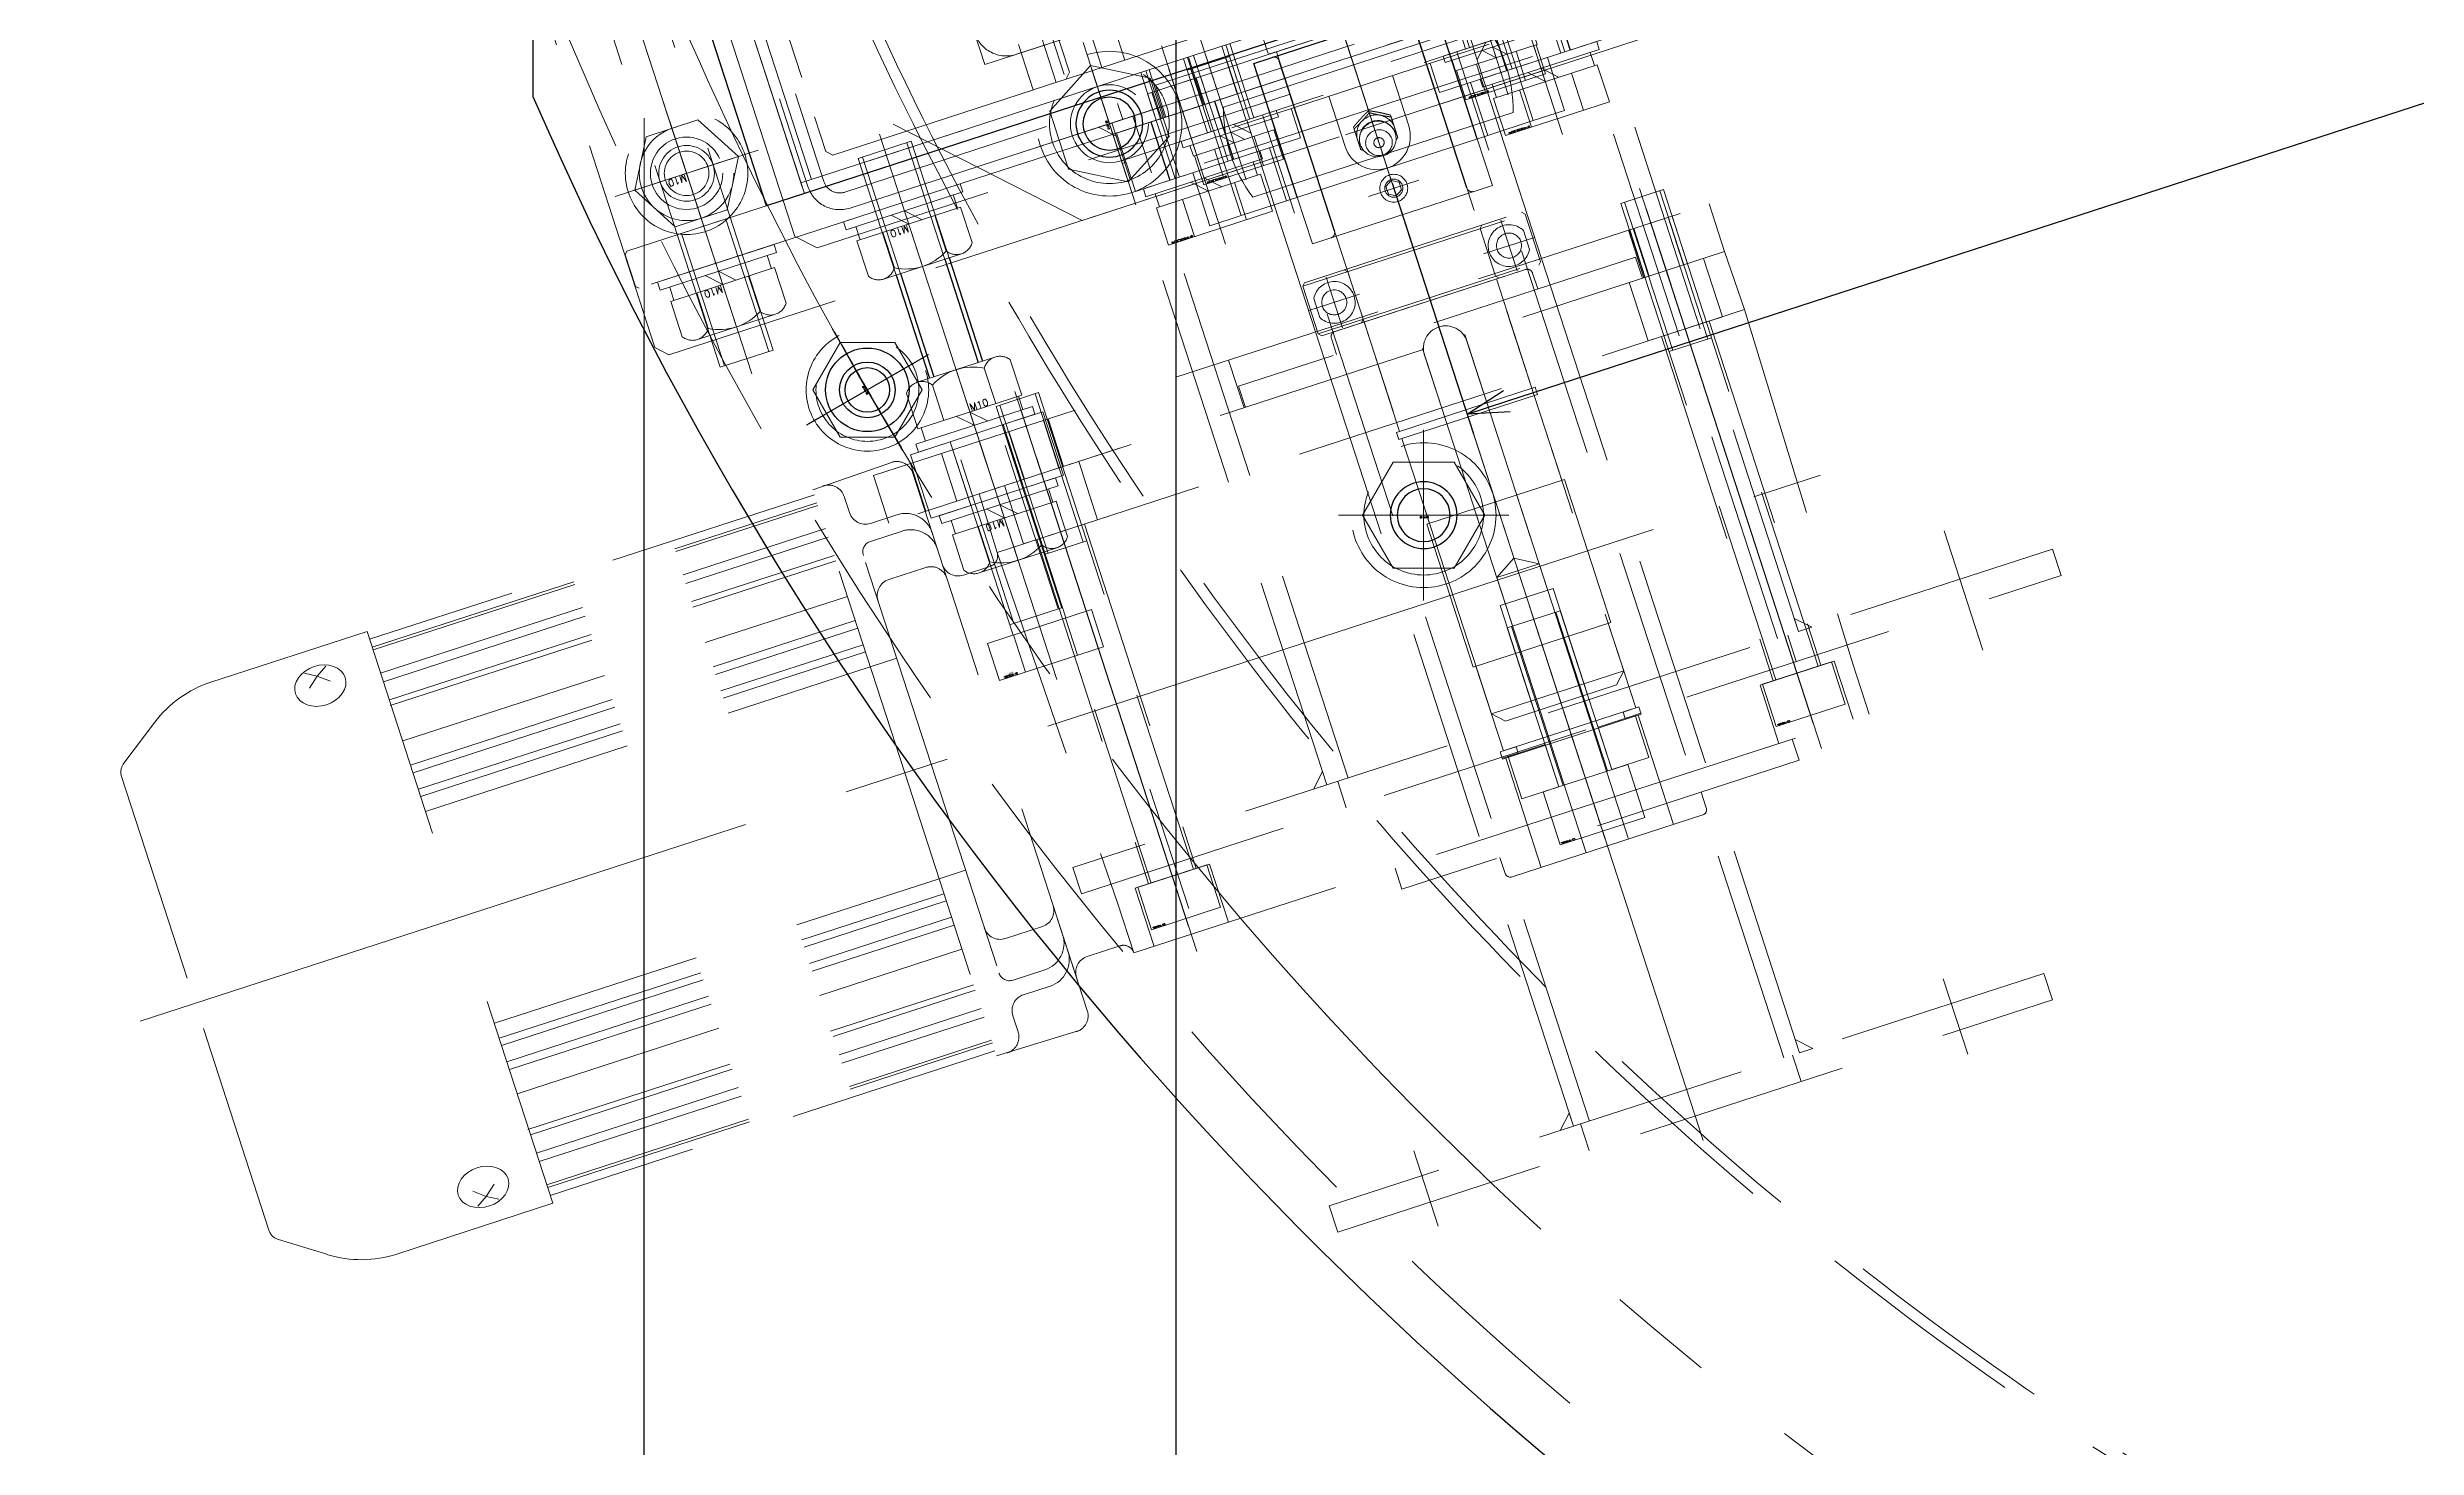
# Model space of a CAD drawing. Header units: millimetres. Extents: x -16130 to 36813, y -8099 to 27484.
# Drawn here: x 29394.3 to 29819.9, y 15422.7 to 15674.2 of the extents above; entities that cross this region are included whole.
import ezdxf

# ---------------------------------------------------------------- set-up
doc = ezdxf.new("R2010")
doc.units = ezdxf.units.MM
doc.header["$LTSCALE"] = 6
doc.header["$PDMODE"] = 99
doc.header["$PDSIZE"] = 1
doc.linetypes.add('CENTER2', pattern=[28.575, 19.05, -3.175, 3.175, -3.175])
doc.linetypes.add('HIDDEN', pattern=[9.525, 6.35, -3.175])
for name, color, linetype, lineweight in [('01_NORMAL', 7, 'Continuous', 25), ('04_HIDDEN', 2, 'HIDDEN', 13), ('05_CENTER', 4, 'CENTER2', 13), ('08_DIM', 3, 'Continuous', 13)]:
    doc.layers.add(name, color=color, linetype=linetype, lineweight=lineweight)
doc.layers.add('10_DRAFT', color=8, linetype='Continuous', lineweight=0, plot=False)
doc.layers.add('HIDDEN', color=3, linetype='HIDDEN')
doc.styles.add('KSS_TXT', font='txt.shx', dxfattribs={"bigfont": 'extfont2.shx'})
doc.styles.add('KSS_TXT_L', font='txt.shx', dxfattribs={"height": 3, "bigfont": 'extfont2.shx'})
doc.dimstyles.new('KSS_DIM', dxfattribs={"dimtxt": 3, "dimasz": 2.5, "dimexe": 1.25, "dimexo": 0.625, "dimtad": 1, "dimdsep": 46, "dimtxsty": 'KSS_TXT', "dimblk": 'OPEN30', "dimcen": 0, "dimazin": 2, "dimtfac": 0.75, "dimtmove": 0, "dimatfit": 3, "dimldrblk": 'OPEN30', "dimfxl": 1, "dimtolj": 1, "dimarcsym": 0})

# ---------------------------------------------------------------- blocks, each defined once
blk = doc.blocks.new('A$C491655AE_1_1_1_1')
at = {"color": 0, "linetype": 'CENTER2'}
for p, q in [((0, -12.64), (0, 12.64)), ((-12.64, 0), (12.64, 0))]:
    blk.add_line(p, q, dxfattribs=at)
at = {"color": 0}
for p, q in [((-9.81, 0), (-4.91, 8.5)), ((-4.91, 8.5), (4.91, 8.5)), ((4.91, 8.5), (9.81, 0)), ((-4.91, -8.5), (-9.81, 0)), ((9.81, 0), (4.91, -8.5)), ((4.91, -8.5), (-4.91, -8.5))]:
    blk.add_line(p, q, dxfattribs=at)
for radius in [11, 9.25]:
    blk.add_circle((0, 0), radius, dxfattribs=at)
at = {"layer": '10_DRAFT', "style": 'KSS_TXT_L'}
blk.add_text('BT-M10', height=0.3, dxfattribs=at).set_placement((-0.7, -0.54))
blk = doc.blocks.new('A$C285C78E6_1_1_1_1')
at = {"color": 0, "linetype": 'CENTER2'}
for p, q in [((0, -15.31), (0, 15.31)), ((-15.31, 0), (15.31, 0))]:
    blk.add_line(p, q, dxfattribs=at)
at = {"color": 0}
for p, q in [((-10.97, 0), (-5.48, 9.5)), ((-5.48, 9.5), (5.48, 9.5)), ((5.48, 9.5), (10.97, 0)), ((-5.48, -9.5), (-10.97, 0)), ((10.97, 0), (5.48, -9.5)), ((5.48, -9.5), (-5.48, -9.5))]:
    blk.add_line(p, q, dxfattribs=at)
for radius in [13, 10.75]:
    blk.add_circle((0, 0), radius, dxfattribs=at)
at = {"layer": '10_DRAFT', "style": 'KSS_TXT_L'}
blk.add_text('BT-M12', height=0.3, dxfattribs=at).set_placement((-0.7, -0.55))
blk = doc.blocks.new('A$C4DF16B66_1_1')
at = {"color": 0}
blk.add_line((-610, 264.81), (-610, -264.81), dxfattribs=at)
blk.add_arc((0, 0), 665, 203.46648, 269.39688, dxfattribs=at)
at = {"layer": '04_HIDDEN'}
blk.add_circle((-549.93, -317.5), 7.5, dxfattribs=at)
for radius, start, end in [(605, 90.85804, 269.14196), (603, 90.85804, 269.14196), (655, 201.36198, 269.38105)]:
    blk.add_arc((0, 0), radius, start, end, dxfattribs=at)
at = {"layer": '05_CENTER'}
blk.add_line((-560.52, -323.61), (-539.34, -311.39), dxfattribs=at)
blk.add_arc((0, 0), 635, 93.44627, 266.55373, dxfattribs=at)
blk = doc.blocks.new('M12Tz_1_1_1')
at = {"color": 0}
for radius in [6, 4.75]:
    blk.add_circle((0, 0), radius, dxfattribs=at)
at = {"layer": '05_CENTER'}
for p, q in [((0, -10.33), (0, 10.33)), ((10.33, 0), (-10.33, 0))]:
    blk.add_line(p, q, dxfattribs=at)
blk = doc.blocks.new('A$C20874801_1_1')
at = {"color": 0}
blk.add_lwpolyline([(590, -590), (590, -678), (588, -680), (-588, -680), (-590, -678), (-590, -306.8)], dxfattribs=at)
for radius in [5, 4]:
    blk.add_circle((-549.93, -317.5), radius, dxfattribs=at)
at = {"layer": '04_HIDDEN'}
blk.add_lwpolyline([(-590, -306.8), (-590, 306.8)], dxfattribs=at)
at = {"layer": '05_CENTER'}
blk.add_line((-540.7, -312.18), (-559.15, -322.82), dxfattribs=at)
blk.add_arc((0, 0), 635, 209.03906, 210.96094, dxfattribs=at)
at = {"xscale": -1, "rotation": 17.99942989085299}
blk.add_blockref('M12Tz_1_1_1', (-506.45, -269.7), dxfattribs=at)
at = {"xscale": -1}
blk.add_blockref('M12Tz_1_1_1', (-450, -340), dxfattribs=at)
blk = doc.blocks.new('A$C286F13D5_1_1')
at = {"color": 0}
blk.add_lwpolyline([(590, -590), (590, -678), (588, -680), (-588, -680), (-590, -678), (-590, -306.8)], dxfattribs=at)
blk.add_circle((-549.93, -317.5), 7.5, dxfattribs=at)
at = {"layer": '04_HIDDEN'}
blk.add_lwpolyline([(-590, -306.8), (-590, 306.8)], dxfattribs=at)
at = {"layer": '05_CENTER'}
blk.add_line((-539.49, -311.48), (-560.36, -323.52), dxfattribs=at)
blk.add_arc((0, 0), 635, 208.91318, 211.08682, dxfattribs=at)
blk = doc.blocks.new('_Open30')
at = {"color": 0, "linetype": 'ByBlock', "lineweight": -2}
for p, q in [((-1, 0.268), (0, 0)), ((0, 0), (-1, -0.268)), ((0, 0), (-1, 0))]:
    blk.add_line(p, q, dxfattribs=at)
blk = doc.blocks.new('*D2053')
at = {"layer": '08_DIM', "color": 0, "lineweight": -2, "transparency": 16777216}
for p, q in [((29597.01, 15767.59), (29597.01, 15139.29)), ((30091.56, 15270.32), (30091.56, 15139.29)), ((30084.06, 15143.04), (29604.51, 15143.04))]:
    blk.add_line(p, q, dxfattribs=at)
at = {"layer": 'Defpoints', "color": 0, "transparency": 16777216}
for p in [(29597.01, 15769.47), (30091.56, 15272.19), (29597.01, 15143.04)]:
    blk.add_point(p, dxfattribs=at)
at = {"layer": '08_DIM', "color": 0, "lineweight": -2, "transparency": 16777216, "xscale": 7.5, "yscale": 7.5, "zscale": 7.5, "rotation": 180}
blk.add_blockref('_Open30', (29597.01, 15143.04), dxfattribs=at)
at = {"layer": '08_DIM', "color": 0, "lineweight": -2, "transparency": 16777216, "xscale": 7.5, "yscale": 7.5, "zscale": 7.5}
blk.add_blockref('_Open30', (30091.56, 15143.04), dxfattribs=at)
at = {"layer": '08_DIM', "color": 0, "transparency": 16777216, "insert": (29844.28, 15149.42), "char_height": 9, "attachment_point": 5, "style": 'KSS_TXT'}
blk.add_mtext('\\A1;494.549', dxfattribs=at)
blk = doc.blocks.new('*D2899')
at = {"layer": '08_DIM', "color": 0, "lineweight": -2, "transparency": 16777216}
for p, q in [((30092.13, 15928.37), (30145.08, 15765.43)), ((29656.5, 15610.62), (30136.79, 15766.68)), ((29635.89, 15649.77), (29650.53, 15604.74))]:
    blk.add_line(p, q, dxfattribs=at)
at = {"layer": 'Defpoints', "color": 0, "transparency": 16777216}
for p in [(30091.56, 15930.15), (30143.92, 15768.99), (29635.32, 15651.56)]:
    blk.add_point(p, dxfattribs=at)
at = {"layer": '08_DIM', "color": 0, "lineweight": -2, "transparency": 16777216, "xscale": 7.5, "yscale": 7.5, "zscale": 7.5}
for p, rotation in [((30143.92, 15768.99), 18.00000000640336), ((29649.37, 15608.3), 198.0000000064033)]:
    blk.add_blockref('_Open30', p, dxfattribs=dict(at, rotation=rotation))
at = {"layer": '08_DIM', "color": 0, "transparency": 16777216, "insert": (29894.67, 15694.72), "char_height": 9, "attachment_point": 5, "rotation": 18, "style": 'KSS_TXT'}
blk.add_mtext('\\A1;520', dxfattribs=at)
blk = doc.blocks.new('A$C16837431_1_1_1')
at = {"color": 0}
blk.add_lwpolyline([(-110, 95), (110, 95), (115, 90), (115, -55), (75, -95), (-5, -95)], dxfattribs=at)
blk.add_lwpolyline([(-83, 63), (83, 63), (83, -63), (-83, -63)], close=True, dxfattribs=at)
blk.add_lwpolyline([(-77, -63), (77, -63, 0.414214), (83, -57), (83, 57, 0.414214), (77, 63), (-77, 63, 0.414214), (-83, 57), (-83, -57, 0.414214)], format="xyb", close=True, dxfattribs=at)
blk.add_circle((100, -45), 7, dxfattribs=at)
at = {"layer": '05_CENTER'}
for p, q in [((-123.98, 0), (123.98, 0)), ((100, -55.34), (100, -34.66)), ((89.66, -45), (110.34, -45))]:
    blk.add_line(p, q, dxfattribs=at)
blk = doc.blocks.new('A$C285C78E6_1_1_1_1_1')
at = {"color": 0, "linetype": 'CENTER2'}
for p, q in [((0, -15.31), (0, 15.31)), ((-15.31, 0), (15.31, 0))]:
    blk.add_line(p, q, dxfattribs=at)
at = {"color": 0}
for p, q in [((-10.97, 0), (-5.48, 9.5)), ((-5.48, 9.5), (5.48, 9.5)), ((5.48, 9.5), (10.97, 0)), ((-5.48, -9.5), (-10.97, 0)), ((10.97, 0), (5.48, -9.5)), ((5.48, -9.5), (-5.48, -9.5))]:
    blk.add_line(p, q, dxfattribs=at)
for radius in [13, 10.75]:
    blk.add_circle((0, 0), radius, dxfattribs=at)
at = {"layer": '10_DRAFT', "style": 'KSS_TXT_L'}
blk.add_text('BT-M12', height=0.3, dxfattribs=at).set_placement((-0.7, -0.55))
blk = doc.blocks.new('A$C684D27B0')
at = {"rotation": 270}
blk.add_blockref('A$C16837431_1_1_1', (0, 0), dxfattribs=at)
at = {"layer": '04_HIDDEN', "rotation": 269.9999999825162}
blk.add_blockref('A$C285C78E6_1_1_1_1_1', (-45, -100), dxfattribs=at)
blk = doc.blocks.new('A$C48CE4D37_1_1_1')
at = {"color": 0}
for p, q in [((-44.55, -225), (-44.55, -100)), ((44.55, -225), (44.55, -100))]:
    blk.add_line(p, q, dxfattribs=at)
for points in [[(-44.55, -115), (-133.07, -115), (-135.07, -113), (-135.07, 113), (-133.07, 115)], [(10.85, 115), (132.93, 115), (134.93, 113), (134.93, -113), (132.93, -115), (44.55, -115)]]:
    blk.add_lwpolyline(points, dxfattribs=at)
for points in [[(-101.83, 105), (101.83, 105), (105, 101.83), (105, -101.83), (101.83, -105), (-101.83, -105), (-105, -101.83), (-105, 101.83)], [(-63, -83), (-63, 83), (63, 83), (63, -83)], [(-92.5, -225), (-92.5, -230), (92.5, -230), (92.5, -225)]]:
    blk.add_lwpolyline(points, close=True, dxfattribs=at)
blk.add_lwpolyline([(63, -77), (63, 77, 0.414214), (57, 83), (-57, 83, 0.414214), (-63, 77), (-63, -77, 0.414214), (-57, -83), (57, -83, 0.414214)], format="xyb", close=True, dxfattribs=at)
at = {"color": 3}
for points in [[(-44.55, -100), (-44.55, -102.5), (-44.55, -102.5), (-47.05, -100)], [(-44.55, -225), (-44.55, -222.5), (-44.55, -222.5), (-47.05, -225)], [(44.55, -225), (44.55, -222.5), (44.55, -222.5), (47.05, -225)]]:
    blk.add_lwpolyline(points, close=True, dxfattribs=at)
at = {"color": 0}
blk.add_circle((-120, -85), 6.5, dxfattribs=at)
at = {"layer": '04_HIDDEN'}
for p, q in [((-42.5, -100), (-42.5, -97)), ((-40.55, -225), (-40.55, -100)), ((40.55, -225), (40.55, -100)), ((-44.55, -115), (44.55, -115)), ((-42.5, -225), (-42.5, -230)), ((42.5, -225), (42.5, -230))]:
    blk.add_line(p, q, dxfattribs=at)
for points in [[(-94, -100), (94, -100, 0.414214), (100, -94), (100, 94, 0.414214), (94, 100), (-94, 100, 0.414214), (-100, 94), (-100, -94, 0.414214)], [(-94, -97), (94, -97, 0.414214), (97, -94), (97, 94, 0.414214), (94, 97), (-94, 97, 0.414214), (-97, 94), (-97, -94, 0.414214)]]:
    blk.add_lwpolyline(points, format="xyb", close=True, dxfattribs=at)
at = {"layer": '05_CENTER'}
for p, q in [((0, 185.31), (0, -234.62)), ((-120, -75), (-120, -95)), ((-110, -85), (-130, -85)), ((-75, -215.89), (-75, -238.42)), ((75, -215.89), (75, -238.42))]:
    blk.add_line(p, q, dxfattribs=at)
blk = doc.blocks.new('A$C4DD551DB_1_1_1')
at = {"color": 0}
for p, q in [((-50.5, 68), (-50.5, -68)), ((50.5, 68), (50.5, -68))]:
    blk.add_line(p, q, dxfattribs=at)
blk.add_lwpolyline([(52.08, -70), (-52.08, -70, -0.414214), (-54.08, -68), (-54.08, 68, -0.414214), (-52.08, 70), (52.08, 70, -0.414214), (54.08, 68), (54.08, -68, -0.414214)], format="xyb", close=True, dxfattribs=at)
for centre, start, end in [((-48.5, 68), 90, 180), ((48.5, 68), 0, 90), ((-48.5, -68), 180, 270), ((48.5, -68), 270, 0)]:
    blk.add_arc(centre, 2, start, end, dxfattribs=at)
at = {"layer": '01_NORMAL'}
blk.add_lwpolyline([(-108.15, 95), (108.15, 95), (108.15, -95), (-108.15, -95)], close=True, dxfattribs=at)
at = {"layer": '04_HIDDEN'}
for p, q in [((-101, 95), (-101, -95)), ((101, 95), (101, -95))]:
    blk.add_line(p, q, dxfattribs=at)
at = {"layer": '10_DRAFT'}
for p, q in [((0, 95), (0, -95)), ((4.06, 0), (-4.06, 0))]:
    blk.add_line(p, q, dxfattribs=at)
blk = doc.blocks.new('A$C6DB7488B_1_1_1')
at = {"color": 0}
for p, q in [((-159, 95), (19, 95)), ((19, 95), (20, 94)), ((20, 94), (20, 50)), ((-160, 51.83), (20, 51.83)), ((-160, 43.17), (20, 43.17)), ((-160, 38.84), (20, 38.84)), ((152, 12.5), (27, 12.5)), ((154, 10.5), (152, 12.5)), ((152, 12.5), (152, -12.5)), ((154, -10.5), (154, 10.5)), ((154, 4), (87, 4)), ((154, -4), (87, -4)), ((27, -12.5), (152, -12.5)), ((152, -12.5), (154, -10.5))]:
    blk.add_line(p, q, dxfattribs=at)
blk.add_lwpolyline([(20, 15.84), (-160, 15.84), (-160, 56.16), (20, 56.16)], close=True, dxfattribs=at)
blk.add_lwpolyline([(4, 14), (26.7, 14), (27, 13.7), (27, -13.7), (26.7, -14), (4, -14)], dxfattribs=at)
blk.add_arc((87, 0), 4, 90, 270, dxfattribs=at)
at = {"layer": '04_HIDDEN'}
for p, q in [((19, 49), (-159, 49)), ((20, 50), (19, 49)), ((154, 5), (134, 5)), ((134, -5), (134, 5)), ((129, 4), (126.69, 0)), ((126.69, 0), (129, -4)), ((129, -4), (129, 4)), ((154, 4), (129, 4)), ((154, -4), (129, -4)), ((154, -5), (134, -5))]:
    blk.add_line(p, q, dxfattribs=at)
at = {"layer": '05_CENTER'}
blk.add_line((156.79, 0), (-212.93, 0), dxfattribs=at)
blk = doc.blocks.new('MUCFC205c')
at = {"color": 0}
for p, q in [((-35, 6), (35, 6)), ((-35, 6), (-35, 0)), ((35, 6), (35, 0)), ((-44.32, 0), (-24.31, 0)), ((-18.27, 0), (-24.31, 0)), ((-18.27, 0), (18.27, 0)), ((24.31, 0), (18.27, 0)), ((24.31, 0), (44.32, 0)), ((-45, 0), (-44.32, 0)), ((-45, 0), (-45, -5.5)), ((-44.32, 0), (-44.32, -11)), ((44.32, 0), (45, 0)), ((44.32, 0), (44.32, -11)), ((45, 0), (45, -5.5)), ((-45, -5.5), (-44.32, -5.5)), ((-24.31, -5.5), (-18.27, -5.5)), ((-18.27, -5.5), (18.27, -5.5)), ((-13.14, -11), (-13.14, -5.5)), ((-6, -5.5), (-6, -15)), ((6, -15), (6, -5.5)), ((13.14, -5.5), (13.14, -11)), ((18.27, -5.5), (24.31, -5.5)), ((44.32, -5.5), (45, -5.5)), ((-44.32, -11), (-22.98, -11)), ((-33.5, -11), (-33.5, -21)), ((-27.59, -11), (-27.59, -21)), ((-13.14, -11), (-22.98, -11)), ((-19, -11), (-19, -21)), ((-3.5, -12.48), (-3.5, -12.13)), ((0, -10.53), (0, -10.18)), ((3.5, -12.48), (3.5, -12.13)), ((22.98, -11), (13.14, -11)), ((19, -11), (19, -21)), ((22.98, -11), (44.32, -11)), ((27.59, -11), (27.59, -21)), ((33.5, -11), (33.5, -21)), ((-33.5, -21), (-27.59, -21)), ((-19, -21), (-27.59, -21)), ((-19, -21), (0, -21)), ((-17, -29.8), (-17, -21)), ((0, -21), (19, -21)), ((17, -21), (17, -29.8)), ((27.59, -21), (19, -21)), ((27.59, -21), (33.5, -21)), ((-1.25, -24.08), (0, -23.36)), ((-1.25, -25.52), (-1.25, -24.08)), ((0, -26.24), (-1.25, -25.52)), ((0, -23.36), (1.25, -24.08)), ((1.25, -25.52), (0, -26.24)), ((1.25, -24.08), (1.25, -25.52)), ((17, -29.8), (-17, -29.8)), ((-17, -29.8), (17, -29.8))]:
    blk.add_line(p, q, dxfattribs=at)
at = {"color": 0, "linetype": 'CENTER2'}
for p, q in [((-31.82, -13.93), (-31.82, 2.87)), ((31.82, -13.93), (31.82, 2.87)), ((-4.75, -24.8), (4.75, -24.8))]:
    blk.add_line(p, q, dxfattribs=at)
at = {"color": 0}
for radius in [2.5, 1.63]:
    blk.add_circle((0, -24.8), radius, dxfattribs=at)
at = {"color": 0, "linetype": 'HIDDEN'}
for centre, start, end in [((-13.5, 3.3), 0, 90), ((13.5, 3.3), 90, 180), ((-13.5, -28.8), 270, 0), ((13.5, -28.8), 180, 270)]:
    blk.add_arc(centre, 1, start, end, dxfattribs=at)
at = {"color": 0}
for centre, radius, start, end in [((0, -15.5), 3.3, 0, 180), ((0, -15), 6, 180, 270), ((0, -15), 6, 270, 0)]:
    blk.add_arc(centre, radius, start, end, dxfattribs=at)
for major_axis, start_param, end_param in [((-3.5, 0), 5.235988, 6.283185), ((-3.5, 0), 4.18879, 5.235988), ((3.5, 0), 0, 1.047198), ((-3.5, 0), 0, 0.342953), ((3.5, 0), 5.940232, 6.283185)]:
    blk.add_ellipse((0, -14.52), major_axis=major_axis, ratio=0.965926, start_param=start_param, end_param=end_param, dxfattribs=at)
for centre, major_axis in [((0, -15.5), (-3.3, 0)), ((0, -16.2), (-2.4, 0)), ((0, -16.2), (-0.929, 0))]:
    blk.add_ellipse(centre, major_axis=major_axis, ratio=0.965926, dxfattribs=at)
for points, weights in [([(-1.75, -11.07), (-2.56, -11.53), (-3.5, -12.13)], [1, 1.07194812406, 1.06657306684]), ([(-3.5, -12.48), (-2.56, -12.04), (-1.75, -11.59)], [1.06657306684, 1.07194812406, 1]), ([(-3.5, -14.52), (-3.5, -13.61), (-3.5, -12.48)], [1, 1.07194812406, 1.06657306684]), ([(0, -10.18), (-0.94, -10.62), (-1.75, -11.07)], [1.06657306684, 1.07194812406, 1]), ([(-1.75, -11.59), (-0.94, -11.14), (0, -10.53)], [1, 1.07194812406, 1.06657306684]), ([(1.75, -11.07), (0.94, -10.62), (0, -10.18)], [1, 1.07194812406, 1.06657306684]), ([(0, -10.53), (0.94, -11.14), (1.75, -11.59)], [1.06657306684, 1.07194812406, 1]), ([(3.5, -12.13), (2.56, -11.53), (1.75, -11.07)], [1.06657306684, 1.07194812406, 1]), ([(1.75, -11.59), (2.56, -12.04), (3.5, -12.48)], [1, 1.07194812406, 1.06657306684]), ([(3.5, -12.48), (3.5, -13.61), (3.5, -14.52)], [1.06657306684, 1.07194812406, 1]), ([(-3.5, -16.39), (-3.5, -15.42), (-3.5, -14.52)], [1.06657306684, 1.07194812406, 1]), ([(-3.07, -16.66), (-3.28, -16.53), (-3.5, -16.39)], [1.06489758801, 1.06782171765, 1.06657306684]), ([(3.5, -16.39), (3.28, -16.53), (3.07, -16.66)], [1.06657306684, 1.06782171765, 1.06489758801]), ([(3.5, -14.52), (3.5, -15.42), (3.5, -16.39)], [1, 1.07194812406, 1.06657306684])]:
    blk.add_rational_spline(points, weights, degree=2, dxfattribs=at)
at = {"layer": '10_DRAFT'}
for p, q in [((0, -29.8), (0, 6)), ((-24.57, -1.5), (24.57, -1.5)), ((31, -10), (-31, -10)), ((-24.57, -18.5), (24.57, -18.5))]:
    blk.add_line(p, q, dxfattribs=at)
for start, end in [(160.9179, 199.0821), (340.9179, 19.0821)]:
    blk.add_arc((0, -10), 26, start, end, dxfattribs=at)
at = {"layer": 'HIDDEN', "color": 0}
for p, q in [((-17, -21), (-17, 4.3)), ((-17, 4.3), (17, 4.3)), ((17, -21), (17, 4.3)), ((-37.82, 0), (-37.82, -11)), ((-25.82, 0), (-25.82, -11)), ((-12.5, -28.8), (-12.5, 3.3)), ((12.5, -28.8), (12.5, 3.3)), ((25.82, 0), (25.82, -11)), ((37.82, 0), (37.82, -11))]:
    blk.add_line(p, q, dxfattribs=at)
blk = doc.blocks.new('A$C05FE0EC2_2_1_1')
at = {"color": 0, "linetype": 'CENTER2'}
blk.add_line((0, -19), (0, 14), dxfattribs=at)
at = {"color": 0}
for p, q in [((-9.81, 11), (9.81, 11)), ((-9.81, 4), (-9.81, 11)), ((-4.91, 4), (-4.91, 11)), ((4.91, 4), (4.91, 11)), ((9.81, 4), (9.81, 11)), ((-11, 1.5), (11, 1.5)), ((-11, 1.5), (-11, 0)), ((-11, 0), (11, 0)), ((9.81, 4), (-9.81, 4)), ((-9.25, 4), (-9.25, 1.5)), ((0, 1.5), (-2.5, 4)), ((0, 4), (2.5, 1.5)), ((9.25, 1.5), (9.25, 4)), ((11, 0), (11, 1.5))]:
    blk.add_line(p, q, dxfattribs=at)
at = {"color": 0, "linetype": 'HIDDEN'}
for p, q in [((-5, -16), (-5, 0)), ((-4.19, -16), (-4.19, 0)), ((4.19, -16), (4.19, 0)), ((5, -16), (5, 0)), ((-5, -16), (5, -16))]:
    blk.add_line(p, q, dxfattribs=at)
at = {"layer": '10_DRAFT', "style": 'KSS_TXT_L'}
blk.add_text('BT-M10x20L,SW,PW', height=0.3, dxfattribs=at).set_placement((5.16, 10.66))
blk = doc.blocks.new('A$C684CD659')
at = {"color": 4}
blk.add_blockref('MUCFC205c', (0, 0), dxfattribs=at)
at = {"rotation": 180}
for p in [(-31.82, -11), (31.82, -11)]:
    blk.add_blockref('A$C05FE0EC2_2_1_1', p, dxfattribs=at)
blk = doc.blocks.new('A$C2F213FA1_1_1_1')
at = {"color": 0}
blk.add_lwpolyline([(135, 6.5), (135, 0.5), (134.5, 0), (-134.5, 0), (-135, 0.5), (-135, 6.5), (-134.5, 7), (134.5, 7)], close=True, dxfattribs=at)
at = {"layer": '04_HIDDEN'}
for p, q in [((-101, 7), (-101, 9)), ((-36.82, 9), (-36.82, 0)), ((-35.82, 9), (-35.82, 0)), ((-27.82, 9), (-27.82, 0)), ((-26.82, 9), (-26.82, 0)), ((26.82, 9), (26.82, 0)), ((27.82, 9), (27.82, 0)), ((35.82, 9), (35.82, 0)), ((36.82, 9), (36.82, 0)), ((101, 9), (101, 7))]:
    blk.add_line(p, q, dxfattribs=at)
at = {"layer": '04_HIDDEN', "color": 9}
for p, q in [((-35.25, 0), (-35.25, 9)), ((35.25, 0), (35.25, 9))]:
    blk.add_line(p, q, dxfattribs=at)
at = {"layer": '04_HIDDEN', "color": 252}
for p, q in [((-28.75, 9), (-28.75, 0)), ((-28, 9), (-28, 0)), ((-21.5, 9), (-21.5, 0)), ((-20.75, 9), (-20.75, 0)), ((-20, 9), (-20, 0)), ((20, 9), (20, 0)), ((20.75, 9), (20.75, 0)), ((21.5, 9), (21.5, 0)), ((28, 9), (28, 0)), ((28.75, 9), (28.75, 0))]:
    blk.add_line(p, q, dxfattribs=at)
at = {"layer": '04_HIDDEN'}
blk.add_lwpolyline([(101, 9), (-101, 9)], dxfattribs=at)
at = {"layer": '05_CENTER'}
for p, q in [((-120, 11.2), (-120, -4.07)), ((-31.82, 12.39), (-31.82, -3.39)), ((31.82, 12.39), (31.82, -3.39)), ((120, 11.2), (120, -4.07))]:
    blk.add_line(p, q, dxfattribs=at)
at = {"layer": '05_CENTER', "color": 252}
for p, q in [((-24.75, 11.71), (-24.75, -2.71)), ((24.75, 11.71), (24.75, -2.71))]:
    blk.add_line(p, q, dxfattribs=at)
at = {"layer": '10_DRAFT'}
blk.add_line((0, 9), (0, 0), dxfattribs=at)
blk = doc.blocks.new('A$C04E828C6_1_1_1')
at = {"color": 0}
for p, q in [((-63, 28), (123, 28)), ((-21, -1), (-21, -21)), ((1, -1), (1, -21)), ((59, -1), (59, -21)), ((81, -1), (81, -21))]:
    blk.add_line(p, q, dxfattribs=at)
for points in [[(-21, -21), (-63, -21), (-63, 30), (123, 30), (123, -21), (81, -21)], [(59, -21), (1, -21)]]:
    blk.add_lwpolyline(points, dxfattribs=at)
for centre in [(-10, -1), (70, -1)]:
    blk.add_arc(centre, 11, 0, 180, dxfattribs=at)
at = {"layer": '05_CENTER'}
for p, q in [((-10, -25), (-10, 15)), ((70, -25), (70, 15)), ((-26, -1), (6, -1)), ((54, -1), (86, -1))]:
    blk.add_line(p, q, dxfattribs=at)
blk = doc.blocks.new('FWSSS-D24-V10.0-T8.0a')
at = {"color": 0}
for points in [[(0, 5), (8, 5), (8, 12), (0, 12)], [(0, -5), (8, -5), (8, -12), (0, -12)]]:
    blk.add_lwpolyline(points, close=True, dxfattribs=at)
at = {"layer": '10_DRAFT'}
blk.add_line((0, 0), (8, 0), dxfattribs=at)
blk = doc.blocks.new('RTWS25a')
at = {"color": 0}
for points in [[(0, 13.1), (1.2, 13.1), (1.2, 10.1), (0, 10.1)], [(0, -13.1), (1.2, -13.1), (1.2, -10.1), (0, -10.1)]]:
    blk.add_lwpolyline(points, close=True, dxfattribs=at)
at = {"layer": '10_DRAFT'}
blk.add_line((1.2, 0), (0, 0), dxfattribs=at)
blk = doc.blocks.new('A$C7C3766F9_1_1_1')
at = {"color": 0}
for p, q in [((8, 10), (-8, 10)), ((-8, 10), (-8, 0)), ((8, 0), (8, 10)), ((8, 0), (-8, 0))]:
    blk.add_line(p, q, dxfattribs=at)
at = {"color": 0, "linetype": 'CENTER2'}
blk.add_line((0, -31.5), (0, 11.5), dxfattribs=at)
at = {"color": 0, "linetype": 'HIDDEN'}
for p, q in [((-5, -30), (-5, 0)), ((-4.19, -30), (-4.19, 0)), ((4.19, -30), (4.19, 0)), ((5, -30), (5, 0)), ((-5, -30), (5, -30))]:
    blk.add_line(p, q, dxfattribs=at)
at = {"layer": '10_DRAFT', "style": 'KSS_TXT_L'}
blk.add_text('CS-M10x30L', height=0.3, dxfattribs=at).set_placement((5.13, 9.66))
blk = doc.blocks.new('SCSPJ25-10b')
at = {"color": 0}
for p, q in [((0.5, 21), (0, 20.5)), ((0, 20.5), (0, -20.5)), ((0.5, 21), (9.5, 21)), ((0.5, 21), (0.5, -21)), ((3.22, 19.8), (6.78, 19.8)), ((9.5, 21), (10, 20.5)), ((9.5, 21), (9.5, -21)), ((10, 20.5), (10, -20.5)), ((0, 0), (0, 0)), ((0.5, -21), (0, -20.5)), ((0.5, -21), (9.5, -21)), ((3.22, -19.8), (6.78, -19.8)), ((9.5, -21), (10, -20.5))]:
    blk.add_line(p, q, dxfattribs=at)
for centre in [(5, 16.5), (5, -16.5)]:
    blk.add_circle(centre, 2.25, dxfattribs=at)
for centre, start, end in [((5, 16.5), 118.3901, 61.6099), ((5, -16.5), 298.3901, 241.6099)]:
    blk.add_arc(centre, 3.75, start, end, dxfattribs=at)
at = {"layer": '04_HIDDEN', "color": 0}
for p, q in [((0, 13), (0.5, 12.5)), ((9.5, 12.5), (10, 13)), ((0, 11), (0, 11)), ((0.5, 12.5), (9.5, 12.5)), ((0, -13), (0.5, -12.5)), ((0.5, -12.5), (9.5, -12.5)), ((9.5, -12.5), (10, -13))]:
    blk.add_line(p, q, dxfattribs=at)
at = {"layer": '05_CENTER', "color": 0}
for p, q in [((5, 11.71), (5, 21.29)), ((0.21, 16.5), (9.79, 16.5)), ((5, -11.71), (5, -21.29)), ((0.21, -16.5), (9.79, -16.5))]:
    blk.add_line(p, q, dxfattribs=at)
at = {"layer": '10_DRAFT'}
blk.add_line((0, 0), (10, 0), dxfattribs=at)
blk = doc.blocks.new('GM-SHYF-RH 0.2kW、1／30、200V、60Hzb')
at = {"color": 0}
for p, q in [((-200, 105.5), (-229.5, 105.5)), ((-200, 105.5), (-200, 51.5)), ((-116, 104), (-200, 104)), ((-200, 102.5), (-116, 102.5)), ((-100.49, 105.22), (-116, 104.95)), ((-116, 51.5), (-116, 105)), ((-98, 102.26), (-98, 85)), ((-98, 102.26), (-98, 51.5)), ((18, 103), (-18, 103)), ((-241.32, 101.77), (-248.89, 96.47)), ((-213, 101.82), (-211, 100.64)), ((-211, 100.64), (-213, 98.99)), ((-209, 101.82), (-211, 100.64)), ((-211, 100.64), (-209, 98.99)), ((-200, 102), (-116, 102)), ((-111, 99), (-111, 102.03)), ((37.5, 99), (-37.5, 99)), ((-37.5, 95), (-37.5, 99)), ((-19, 102), (-19, 99)), ((19, 102), (19, 99)), ((37.5, 95), (37.5, 99)), ((-250, 94.34), (-250, 51.5)), ((-200, 97.63), (-116, 97.63)), ((-200, 96), (-116, 96)), ((-108, 96), (-103, 96)), ((-86.83, 95), (0, 95)), ((-86.83, 85.5), (-86.83, 95)), ((0, 95), (52.02, 95)), ((52.02, 85.5), (52.02, 95)), ((-200.16, 91.54), (-116, 91.54)), ((-200, 92.54), (-116, 92.54)), ((-111, 51.5), (-111, 90.93)), ((-109, 92.93), (-103, 92.93)), ((-98, 88.39), (-98, 91)), ((-88.83, 93), (-95, 93)), ((-101, 85.39), (-108, 85.39)), ((-87.99, 19), (-86.83, 85.5)), ((53.18, 19), (52.02, 85.5)), ((-200, 84.8), (-116, 84.8)), ((-200, 80.26), (-116, 80.26)), ((-200, 78.78), (-116, 78.78)), ((-200, 75.68), (-116, 75.68)), ((-200, 74.34), (-116, 74.34)), ((-200, 71.5), (-116, 71.5)), ((-111, 71.5), (-116, 71.5)), ((-250, 8.66), (-250, 51.5)), ((-200, -2.5), (-200, 51.5)), ((-116, 51.5), (-116, -2)), ((-111, 51.5), (-111, 12.07)), ((-98, 0.74), (-98, 51.5)), ((-200, 31.5), (-116, 31.5)), ((-111, 31.5), (-116, 31.5)), ((-200, 28.66), (-116, 28.66)), ((-200, 27.32), (-116, 27.32)), ((-200, 24.22), (-116, 24.22)), ((-200, 22.74), (-116, 22.74)), ((-200, 18.2), (-116, 18.2)), ((-101, 17.61), (-108, 17.61)), ((-89.99, 21), (-95, 21)), ((-87.99, 19), (53.19, 19)), ((-87.98, 19), (-87.79, 8)), ((53.19, 19), (53, 8)), ((-98, 14.61), (-98, 12)), ((-200.16, 11.46), (-116, 11.46)), ((-200, 10.46), (-116, 10.46)), ((-109, 10.07), (-103, 10.07)), ((-241.32, 1.23), (-248.89, 6.53)), ((-200, 7), (-116, 7)), ((-200, 5.37), (-116, 5.37)), ((-108, 7), (-103, 7)), ((-98, 0.74), (-98, 7)), ((53, 8), (-87.79, 8)), ((-73.12, 8), (-59.09, 8)), ((-37.5, 4), (-37.5, 8)), ((37.5, 4), (37.5, 8)), ((-211, 2.36), (-213, 4.01)), ((-213, 1.18), (-211, 2.36)), ((-211, 2.36), (-209, 4.01)), ((-209, 1.18), (-211, 2.36)), ((-200, 1), (-116, 1)), ((-200, 0.5), (-116, 0.5)), ((-111, 4), (-111, 0.97)), ((37.5, 4), (-37.5, 4)), ((-19, 1), (-19, 4)), ((18, 0), (-18, 0)), ((19, 1), (19, 4)), ((-200, -2.5), (-229.5, -2.5)), ((-116, -1), (-200, -1)), ((-100.49, -2.22), (-116, -1.95))]:
    blk.add_line(p, q, dxfattribs=at)
for points in [[(-206.3, 98.83), (-206.39, 99.53), (-206.66, 100.21), (-207.09, 100.83), (-207.68, 101.38), (-208.39, 101.82), (-209.2, 102.16), (-210.08, 102.36), (-211, 102.43), (-211.92, 102.36), (-212.8, 102.16), (-213.61, 101.82), (-214.32, 101.38), (-214.91, 100.83), (-215.34, 100.21), (-215.61, 99.53), (-215.7, 98.83), (-215.61, 98.12), (-215.34, 97.45), (-214.91, 96.83), (-214.32, 96.28), (-213.61, 95.83), (-212.8, 95.5), (-211.92, 95.29), (-211, 95.22), (-210.08, 95.29), (-209.2, 95.5), (-208.39, 95.83), (-207.68, 96.28), (-207.09, 96.83), (-206.66, 97.45), (-206.39, 98.12)], [(-206.3, 4.17), (-206.39, 4.88), (-206.66, 5.55), (-207.09, 6.17), (-207.68, 6.72), (-208.39, 7.17), (-209.2, 7.5), (-210.08, 7.71), (-211, 7.78), (-211.92, 7.71), (-212.8, 7.5), (-213.61, 7.17), (-214.32, 6.72), (-214.91, 6.17), (-215.34, 5.55), (-215.61, 4.88), (-215.7, 4.17), (-215.61, 3.47), (-215.34, 2.79), (-214.91, 2.17), (-214.32, 1.62), (-213.61, 1.18), (-212.8, 0.84), (-211.92, 0.64), (-211, 0.57), (-210.08, 0.64), (-209.2, 0.84), (-208.39, 1.18), (-207.68, 1.62), (-207.09, 2.17), (-206.66, 2.79), (-206.39, 3.47)]]:
    blk.add_lwpolyline(points, close=True, dxfattribs=at)
for centre, radius, start, end in [((-229.5, 84.9), 20.6, 90, 125), ((-114, 102.03), 3, 0, 91), ((-101, 102.26), 3, 0, 91), ((-101, 102.26), 3, 0, 91), ((-18, 102), 1, 90, 180), ((18, 102), 1, 0, 90), ((-108, 99), 3, 180, 270), ((-247.4, 94.34), 2.6, 125, 180), ((-103, 91), 5, 0, 90), ((-95, 96), 3, 180, 270), ((-88.83, 95), 2, 270, 0), ((-109, 90.93), 2, 90, 180), ((-103, 87.93), 5, 0, 90), ((-108, 82.39), 3, 90, 180), ((-101, 82.39), 3, 0, 90), ((-108, 20.61), 3, 180, 270), ((-101, 20.61), 3, 270, 0), ((-95, 18), 3, 90, 180), ((-89.99, 19), 2, 0, 90), ((-103, 15.07), 5, 270, 0), ((-247.4, 8.66), 2.6, 180, 235), ((-109, 12.07), 2, 180, 270), ((-103, 12), 5, 270, 0), ((-108, 4), 3, 90, 180), ((-229.5, 18.1), 20.6, 235, 270), ((-114, 0.97), 3, 269, 0), ((-101, 0.74), 3, 269, 0), ((-101, 0.74), 3, 269, 0), ((-18, 1), 1, 180, 270), ((18, 1), 1, 270, 0)]:
    blk.add_arc(centre, radius, start, end, dxfattribs=at)
at = {"layer": '04_HIDDEN', "color": 0}
for p, q in [((-12.5, 82.35), (-12.5, 103)), ((-4, 103), (-4, 0)), ((4, 103), (4, 0)), ((12.5, 82.35), (12.5, 103)), ((-83, 95), (-83, 84)), ((-69, 95), (-69, 84)), ((35, 95), (35, 84)), ((49, 95), (49, 84)), ((-69, 84), (-83, 84)), ((-80.5, 19), (-80.5, 84)), ((-71.5, 19), (-71.5, 84)), ((-13.1, 82.35), (-13.1, 81)), ((13.1, 82.35), (-13.1, 82.35)), ((13.1, 81), (-13.1, 81)), ((-12.5, 65), (-12.5, 81)), ((12.5, 65), (12.5, 81)), ((13.1, 82.35), (13.1, 81)), ((49, 84), (35, 84)), ((37.5, 19), (37.5, 84)), ((46.5, 19), (46.5, 84)), ((13, 65), (-13, 65)), ((-13, 38), (-13, 65)), ((13, 38), (13, 65)), ((13, 38), (-13, 38)), ((-12.5, 22), (-12.5, 38)), ((12.5, 22), (12.5, 38)), ((-13.1, 20.65), (-13.1, 22)), ((13.1, 22), (-13.1, 22)), ((13.1, 20.65), (13.1, 22)), ((-83, 8), (-83, 19)), ((-69, 19), (-83, 19)), ((-69, 8), (-69, 19)), ((13.1, 20.65), (-13.1, 20.65)), ((-12.5, 0), (-12.5, 20.65)), ((12.5, 0), (12.5, 20.65)), ((35, 8), (35, 19)), ((49, 19), (35, 19)), ((49, 8), (49, 19))]:
    blk.add_line(p, q, dxfattribs=at)
at = {"layer": '05_CENTER', "color": 0}
for p, q in [((0, 0), (0, 103)), ((-76, 4.75), (-76, 98.25)), ((42, 4.75), (42, 98.25)), ((-260.39, 51.5), (56.97, 51.5))]:
    blk.add_line(p, q, dxfattribs=at)
blk = doc.blocks.new('A$C684CBCC5')
blk.add_line((-92, 0), (-92, 9))
blk.add_lwpolyline([(53, 0), (-104.85, 0), (-104.85, 9), (53, 9)], close=True)
at = {"layer": '04_HIDDEN', "color": 252}
for p, q in [((-97.85, 0), (-97.85, 9)), ((-71.85, 0), (-71.85, 9))]:
    blk.add_line(p, q, dxfattribs=at)
at = {"layer": '04_HIDDEN'}
for p, q in [((-80, 0), (-80, 9)), ((-79.25, 0), (-79.25, 9)), ((-72.75, 0), (-72.75, 9)), ((-72, 0), (-72, 9)), ((38, 0), (38, 9)), ((38.75, 0), (38.75, 9)), ((45.25, 0), (45.25, 9)), ((46, 0), (46, 9))]:
    blk.add_line(p, q, dxfattribs=at)
at = {"layer": '04_HIDDEN', "color": 9}
for p, q in [((-37.75, 0), (-37.75, 9)), ((37.75, 0), (37.75, 9))]:
    blk.add_line(p, q, dxfattribs=at)
at = {"layer": '05_CENTER'}
for p, q in [((-76, -2.71), (-76, 11.71)), ((42, -2.71), (42, 11.71))]:
    blk.add_line(p, q, dxfattribs=at)
at = {"layer": '10_DRAFT'}
for p, q in [((-84.85, 0), (-84.85, 9)), ((0, 0), (0, 9))]:
    blk.add_line(p, q, dxfattribs=at)
blk = doc.blocks.new('A$C39D95BAC')
at = {"color": 0, "linetype": 'CENTER2'}
blk.add_line((0, -91.5), (0, 9.5), dxfattribs=at)
at = {"color": 0}
for p, q in [((6.5, 8), (-6.5, 8)), ((-6.5, 8), (-6.5, 0)), ((6.5, 0), (6.5, 8)), ((6.5, 0), (-6.5, 0))]:
    blk.add_line(p, q, dxfattribs=at)
at = {"color": 0, "linetype": 'HIDDEN'}
for p, q in [((-4, -90), (-4, 0)), ((4, -90), (4, 0)), ((-4, -62), (4, -62)), ((-3.32, -90), (-3.32, -62)), ((3.32, -90), (3.32, -62)), ((-4, -90), (4, -90))]:
    blk.add_line(p, q, dxfattribs=at)
at = {"layer": '10_DRAFT', "style": 'KSS_TXT_L'}
blk.add_text('CS-M8x90L', height=0.3, dxfattribs=at).set_placement((3.86, 7.66))
blk = doc.blocks.new('NCLSS10-25-11.0a')
at = {"color": 0}
for points in [[(12, 5), (0, 5), (0, 12.5), (12, 12.5)], [(12, -5), (0, -5), (0, -12.5), (12, -12.5)]]:
    blk.add_lwpolyline(points, close=True, dxfattribs=at)
at = {"layer": '10_DRAFT'}
blk.add_line((0, 0), (12, 0), dxfattribs=at)
blk = doc.blocks.new('M10Nza_1_1_1_1')
at = {"color": 0}
for p, q in [((-9.8, 4), (-9.8, 10.69)), ((-7.35, 12), (7.35, 12)), ((-4.9, 4), (-4.9, 10.69)), ((4.9, 10.69), (4.9, 4)), ((9.8, 10.69), (9.8, 4)), ((-9.8, 4), (9.8, 4)), ((-9.2, 1.5), (-9.2, 4)), ((0, 1.5), (-2.5, 4)), ((0, 4), (2.5, 1.5)), ((9.2, 4), (9.2, 1.5))]:
    blk.add_line(p, q, dxfattribs=at)
at = {"color": 0, "linetype": 'CENTER2'}
blk.add_line((0, 12), (0, 0), dxfattribs=at)
at = {"color": 0}
blk.add_lwpolyline([(-11, 1.5), (11, 1.5), (11, 0), (-11, 0)], close=True, dxfattribs=at)
for centre, radius, start, end in [((-7.35, 9.06), 2.94, 33.626, 146.374), ((0, 2.2), 9.8, 60, 120), ((7.35, 9.06), 2.94, 33.626, 146.374)]:
    blk.add_arc(centre, radius, start, end, dxfattribs=at)
at = {"layer": '10_DRAFT', "style": 'KSS_TXT'}
blk.add_text('M10', height=1.25, dxfattribs=at).set_placement((0.26, 4.12))
blk = doc.blocks.new('A$C684CC09B')
at = {"color": 0, "linetype": 'CENTER2'}
blk.add_line((0, -93), (0, 10), dxfattribs=at)
at = {"color": 0}
for p, q in [((-9.81, 7), (9.81, 7)), ((-9.81, 0), (-9.81, 7)), ((-4.91, 0), (-4.91, 7)), ((4.91, 0), (4.91, 7)), ((9.81, 0), (9.81, 7)), ((-9.81, 0), (9.81, 0)), ((-5, -90), (-5, 0)), ((5, -90), (5, 0)), ((-4.19, -90), (-4.19, -1.96)), ((4.19, -90), (4.19, -1.96))]:
    blk.add_line(p, q, dxfattribs=at)
at = {"color": 0, "linetype": 'HIDDEN'}
for p, q in [((-5, -1.96), (5, -1.96)), ((-5, -90), (5, -90))]:
    blk.add_line(p, q, dxfattribs=at)
at = {"layer": '10_DRAFT', "style": 'KSS_TXT_L'}
for s, p in [('BT-M10x90L', (6.32, 6.59)), ('全ねじ', (7.03, 6.21))]:
    blk.add_text(s, height=0.3, dxfattribs=at).set_placement(p)
blk = doc.blocks.new('A$C680612B7_1_1_1')
at = {"color": 0}
for p, q in [((-120, 5), (120, 5)), ((-120, 5), (-120, -5)), ((-95, 5), (-95, -5)), ((95, 5), (95, -5)), ((120, 5), (120, -5)), ((-120, 4.19), (-95, 4.19)), ((120, 4.19), (95, 4.19)), ((-120, -4.19), (-95, -4.19)), ((120, -4.19), (95, -4.19)), ((-120, -5), (120, -5))]:
    blk.add_line(p, q, dxfattribs=at)
at = {"layer": '05_CENTER'}
blk.add_line((-122.85, 0), (122.85, 0), dxfattribs=at)
blk = doc.blocks.new('M10Nza_1_1_1_1_1')
at = {"color": 0}
for p, q in [((-9.8, 4), (-9.8, 10.69)), ((-7.35, 12), (7.35, 12)), ((-4.9, 4), (-4.9, 10.69)), ((4.9, 10.69), (4.9, 4)), ((9.8, 10.69), (9.8, 4)), ((-9.8, 4), (9.8, 4)), ((-9.2, 1.5), (-9.2, 4)), ((0, 1.5), (-2.5, 4)), ((0, 4), (2.5, 1.5)), ((9.2, 4), (9.2, 1.5))]:
    blk.add_line(p, q, dxfattribs=at)
at = {"color": 0, "linetype": 'CENTER2'}
blk.add_line((0, 12), (0, 0), dxfattribs=at)
at = {"color": 0}
blk.add_lwpolyline([(-11, 1.5), (11, 1.5), (11, 0), (-11, 0)], close=True, dxfattribs=at)
for centre, radius, start, end in [((-7.35, 9.06), 2.94, 33.626, 146.374), ((0, 2.2), 9.8, 60, 120), ((7.35, 9.06), 2.94, 33.626, 146.374)]:
    blk.add_arc(centre, radius, start, end, dxfattribs=at)
at = {"layer": '10_DRAFT', "style": 'KSS_TXT'}
blk.add_text('M10', height=1.25, dxfattribs=at).set_placement((0.26, 4.12))
blk = doc.blocks.new('10b_2_1_1')
at = {"color": 0, "linetype": 'CENTER2'}
for p, q in [((0, -13.51), (0, 13.51)), ((13.51, 0), (-13.51, 0))]:
    blk.add_line(p, q, dxfattribs=at)
at = {"color": 0}
for p, q in [((-4.9, 8.49), (-9.8, 0)), ((-4.9, 8.49), (4.9, 8.49)), ((9.8, 0), (4.9, 8.49)), ((-9.8, 0), (-4.9, -8.49)), ((4.9, -8.49), (9.8, 0)), ((-4.9, -8.49), (4.9, -8.49))]:
    blk.add_line(p, q, dxfattribs=at)
for radius in [11, 8.49, 5, 4]:
    blk.add_circle((0, 0), radius, dxfattribs=at)
at = {"layer": '10_DRAFT', "style": 'KSS_TXT'}
blk.add_text('M10', height=1.25, dxfattribs=at).set_placement((0.26, 0.12))
blk = doc.blocks.new('A$C684CE333')
at = {"color": 0}
blk.add_circle((120, 85), 5, dxfattribs=at)
at = {"layer": '05_CENTER'}
blk.add_line((128, 85), (112, 85), dxfattribs=at)
for name, p, rotation in [('A$C680612B7_1_1_1', (120, 0), 270), ('M10Nza_1_1_1_1_1', (120, 102), 359.9999999999999)]:
    blk.add_blockref(name, p, dxfattribs=dict(rotation=rotation))
blk.add_blockref('10b_2_1_1', (120, 85))
blk = doc.blocks.new('A$C4F344C99_1')
at = {"color": 0}
for p, q in [((-7.51, 8.7), (7.51, 8.7)), ((-7.51, 3.2), (-7.51, 8.7)), ((-3.75, 3.2), (-3.75, 8.7)), ((3.75, 3.2), (3.75, 8.7)), ((7.51, 3.2), (7.51, 8.7)), ((-9, 1.2), (9, 1.2)), ((-9, 1.2), (-9, 0)), ((-9, 0), (9, 0)), ((-7.7, 3.2), (-7.7, 1.2)), ((7.7, 3.2), (-7.7, 3.2)), ((0, 1.2), (-2, 3.2)), ((0, 3.2), (2, 1.2)), ((7.7, 1.2), (7.7, 3.2)), ((9, 0), (9, 1.2))]:
    blk.add_line(p, q, dxfattribs=at)
at = {"color": 0, "linetype": 'CENTER2'}
blk.add_line((0, -13.3), (0, 10.2), dxfattribs=at)
at = {"color": 0, "linetype": 'HIDDEN'}
for p, q in [((-4, -11.8), (-4, 0)), ((-3.32, -11.8), (-3.32, 0)), ((3.32, -11.8), (3.32, 0)), ((4, -11.8), (4, 0)), ((-4, -11.8), (4, -11.8))]:
    blk.add_line(p, q, dxfattribs=at)
at = {"layer": '10_DRAFT', "style": 'KSS_TXT_L'}
blk.add_text('BT-M8x15L,SW,PW', height=0.3, dxfattribs=at).set_placement((3.13, 8.36))
blk = doc.blocks.new('A$C684CE454')
at = {"color": 0}
for p, q in [((-195, 21.35), (-145, 21.35)), ((-45, 21.35), (-21, 21.35)), ((-195, -21.35), (-145, -21.35)), ((-45, -21.35), (-21, -21.35))]:
    blk.add_line(p, q, dxfattribs=at)
blk.add_lwpolyline([(-195, 67.5), (-200, 67.5), (-200, -67.5), (-195, -67.5)], close=True, dxfattribs=at)
at = {"color": 3}
for points in [[(-195, 21.35), (-192.5, 21.35), (-192.5, 21.35), (-195, 23.85)], [(-5, 21.35), (-7.5, 21.35), (-7.5, 21.35), (-5, 23.85)], [(-195, -21.35), (-192.5, -21.35), (-192.5, -21.35), (-195, -23.85)], [(-5, -21.35), (-7.5, -21.35), (-7.5, -21.35), (-5, -23.85)]]:
    blk.add_lwpolyline(points, close=True, dxfattribs=at)
at = {"layer": '04_HIDDEN'}
for p, q in [((-45, 21.35), (-145, 21.35)), ((-5, 21.35), (-21, 21.35)), ((-195, 20), (-200, 20)), ((-195, 18.35), (-5, 18.35)), ((-5, 20), (0, 20)), ((-195, -20), (-200, -20)), ((-195, -18.35), (-5, -18.35)), ((-5, -20), (0, -20)), ((-45, -21.35), (-145, -21.35)), ((-5, -21.35), (-21, -21.35))]:
    blk.add_line(p, q, dxfattribs=at)
blk.add_lwpolyline([(0, 45), (-5, 45), (-5, -45), (0, -45)], close=True, dxfattribs=at)
at = {"layer": '05_CENTER'}
for p, q in [((-190.34, 50), (-204.57, 50)), ((4.66, 24.75), (-9.57, 24.75)), ((-204.62, 0), (4.68, 0)), ((4.66, -24.75), (-9.57, -24.75)), ((-190.34, -50), (-204.57, -50))]:
    blk.add_line(p, q, dxfattribs=at)
at = {"layer": '04_HIDDEN', "rotation": 90}
for p in [(-5, 24.75), (-5, -24.75)]:
    blk.add_blockref('A$C4F344C99_1', p, dxfattribs=at)
blk = doc.blocks.new('A$C684D29DD')
at = {"layer": '01_NORMAL'}
for p, q in [((-89.85, -114), (-89.85, -133.5)), ((-89.04, -114), (-89.04, -133.5)), ((-80.66, -114), (-80.66, -133.5)), ((-79.85, -114), (-79.85, -133.5))]:
    blk.add_line(p, q, dxfattribs=at)
for name, p, rotation in [('A$C684CE333', (0, 0), 180), ('A$C684CE454', (0, -102), 90), ('M10Nza_1_1_1_1', (-84.85, -102), 180)]:
    blk.add_blockref(name, p, dxfattribs=dict(rotation=rotation))
for name, p in [('A$C2F213FA1_1_1_1', (0, -102)), ('A$C684CD659', (0, -102)), ('M10Nza_1_1_1_1', (-84.85, -145.5)), ('A$C684CBCC5', (0, -156))]:
    blk.add_blockref(name, p)
at = {"color": 4, "rotation": 90}
for name, p in [('SCSPJ25-10b', (0, -148)), ('FWSSS-D24-V10.0-T8.0a', (0, -238.2))]:
    blk.add_blockref(name, p, dxfattribs=at)
at = {"color": 4, "xscale": -1}
for name, p, rotation in [('GM-SHYF-RH 0.2kW、1／30、200V、60Hzb', (0, -148), 179.9999999999997), ('RTWS25a', (0, -229), 89.99999999999984)]:
    blk.add_blockref(name, p, dxfattribs=dict(at, rotation=rotation))
at = {"layer": '04_HIDDEN', "xscale": -1, "rotation": 89.99999999999984}
blk.add_blockref('A$C6DB7488B_1_1_1', (0, -70), dxfattribs=at)
at = {"layer": '04_HIDDEN', "rotation": 180}
for name, p in [('A$C4DD551DB_1_1_1', (0, 0)), ('A$C684CC09B', (-84.85, -182)), ('A$C39D95BAC', (-76.02, -232)), ('A$C39D95BAC', (41.98, -232)), ('M10Nza_1_1_1_1', (-84.85, -157.5)), ('A$C7C3766F9_1_1_1', (0, -238.2))]:
    blk.add_blockref(name, p, dxfattribs=at)
at = {"layer": '04_HIDDEN', "color": 6, "rotation": 90}
blk.add_blockref('A$C04E828C6_1_1_1', (-71, -30), dxfattribs=at)
at = {"layer": '04_HIDDEN', "color": 4, "rotation": 90}
blk.add_blockref('NCLSS10-25-11.0a', (-84.85, -157.5), dxfattribs=at)

msp = doc.modelspace()

# ---------------------------------------------------------------- block references
for name in ['A$C20874801_1_1', 'A$C286F13D5_1_1', 'A$C4DF16B66_1_1']:
    msp.add_blockref(name, (30091.55559, 15930.15458))
at = {"layer": '04_HIDDEN'}
for name, p, rotation in [('A$C48CE4D37_1_1_1', (29597.00945, 15769.46623), 17.99898056073121), ('A$C684D29DD', (29597.00963, 15769.46568), 17.99898056083469), ('A$C684D27B0', (29597.0058, 15769.46561), 17.99918019695969)]:
    msp.add_blockref(name, p, dxfattribs=dict(at, rotation=rotation))
at = {"layer": '04_HIDDEN', "xscale": -1, "rotation": 299.9999999999905}
msp.add_blockref('A$C491655AE_1_1_1_1', (29541.63919, 15612.66151), dxfattribs=at)
at = {"layer": '04_HIDDEN'}
msp.add_blockref('A$C285C78E6_1_1_1_1', (29641.5556, 15590.15458), dxfattribs=at)

# ---------------------------------------------------------------- dimensions: what is measured, and where the dimension line sits
at = {"layer": '08_DIM', "color": 1}
dim = msp.add_linear_dim(base=(30143.91981, 15768.99408), p1=(29635.31536, 15651.55692), p2=(30091.55559, 15930.15458), angle=18, dimstyle='KSS_DIM', override={"dimscale": 3}, dxfattribs=at)
dim.commit()
dim.dimension.update_dxf_attribs({"geometry": '*D2899', "text_midpoint": (29894.67241, 15694.71833)})
dim = msp.add_linear_dim(base=(29597.0062, 15143.03933), p1=(30091.55559, 15272.19181), p2=(29597.0062, 15769.46574), dimstyle='KSS_DIM', override={"dimscale": 3, "dimdec": 3}, dxfattribs=at)
dim.commit()
dim.dimension.update_dxf_attribs({"geometry": '*D2053', "text_midpoint": (29844.28089, 15149.42058)})

doc.saveas('drawing.dxf')
